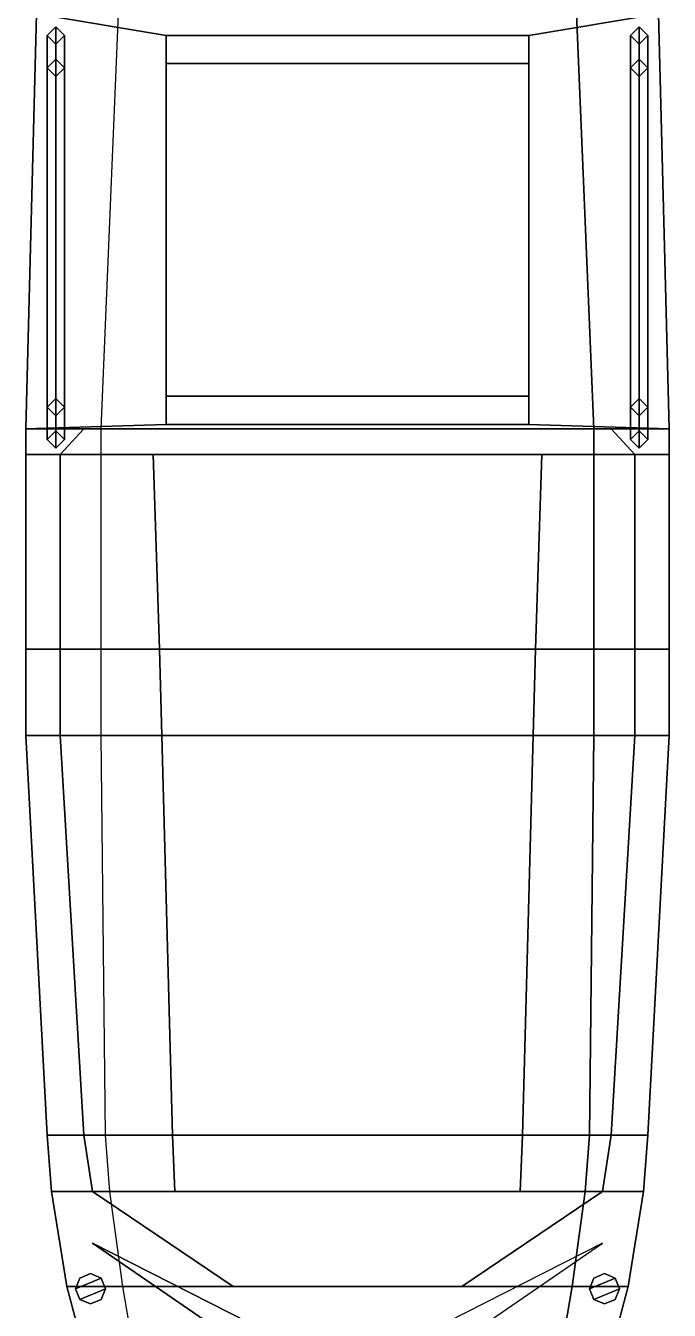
# Model space of a CAD drawing. Header units: millimetres. Extents: x -1.5 to 3, y -10.5 to 7.2.
# Drawn here: x -1.49 to 1.49, y -4.54 to 1.4 of the extents above; entities that cross this region are included whole.
import ezdxf

# ---------------------------------------------------------------- set-up
doc = ezdxf.new("R2010")
doc.units = ezdxf.units.MM
doc.layers.add('h2', color=7, linetype='Continuous')

msp = doc.modelspace()

# ---------------------------------------------------------------- linework, layer by layer
for points in [[(-1.44, 1.46, 0.89), (-1.49, -0.46, 0.89), (-0.84, -0.44, 0.89), (-0.84, 1.36, 0.89)], [(-1.44, 1.46, 0.89), (-0.84, 1.36, 0.89), (0.84, 1.36, 0.89), (1.44, 1.46, 0.89)], [(1.14, -0.46, -0.71), (-1.14, -0.46, -0.71), (-1.06, 1.46, -0.57), (1.06, 1.46, -0.57)], [(0.84, -0.44, 0.89), (1.49, -0.46, 0.89), (1.44, 1.46, 0.89), (0.84, 1.36, 0.89)], [(1.44, 1.46, 0.03), (1.49, -0.46, 0.03), (1.14, -0.46, -0.71), (1.06, 1.46, -0.57)], [(1.44, 1.46, 0.89), (1.49, -0.46, 0.89), (1.49, -0.46, 0.03), (1.44, 1.46, 0.03)], [(-1.35, 1.4, 0.89), (-1.39, 1.36, 0.89), (-1.39, 1.36, 1.29), (-1.35, 1.4, 1.33)], [(-1.35, 1.4, 1.33), (-1.39, 1.36, 1.29), (-1.39, 1.21, 1.46), (-1.35, 1.25, 1.5)], [(-1.31, 1.36, 0.89), (-1.35, 1.4, 0.89), (-1.35, 1.4, 1.33), (-1.31, 1.36, 1.29)], [(-1.31, 1.36, 1.29), (-1.35, 1.4, 1.33), (-1.35, 1.25, 1.5), (-1.31, 1.21, 1.46)], [(1.35, 1.4, 0.89), (1.31, 1.36, 0.89), (1.31, 1.36, 1.29), (1.35, 1.4, 1.33)], [(1.35, 1.4, 1.33), (1.31, 1.36, 1.29), (1.31, 1.21, 1.46), (1.35, 1.25, 1.5)], [(1.39, 1.36, 0.89), (1.35, 1.4, 0.89), (1.35, 1.4, 1.33), (1.39, 1.36, 1.29)], [(1.39, 1.36, 1.29), (1.35, 1.4, 1.33), (1.35, 1.25, 1.5), (1.39, 1.21, 1.46)], [(-1.35, -0.47, 1.14), (-1.39, -0.51, 1.18), (-1.39, 1.36, 1.18), (-1.35, 1.32, 1.14)], [(-1.39, -0.51, 1.18), (-1.35, -0.47, 1.22), (-1.35, 1.32, 1.22), (-1.39, 1.36, 1.18)], [(-1.39, 1.36, 0.89), (-1.35, 1.32, 0.89), (-1.35, 1.32, 1.25), (-1.39, 1.36, 1.29)], [(-1.39, 1.36, 1.29), (-1.35, 1.32, 1.25), (-1.35, 1.17, 1.42), (-1.39, 1.21, 1.46)], [(-1.31, -0.51, 1.18), (-1.35, -0.47, 1.14), (-1.35, 1.32, 1.14), (-1.31, 1.36, 1.18)], [(-1.35, -0.47, 1.22), (-1.31, -0.51, 1.18), (-1.31, 1.36, 1.18), (-1.35, 1.32, 1.22)], [(-1.35, 1.32, 0.89), (-1.31, 1.36, 0.89), (-1.31, 1.36, 1.29), (-1.35, 1.32, 1.25)], [(-1.35, 1.32, 1.25), (-1.31, 1.36, 1.29), (-1.31, 1.21, 1.46), (-1.35, 1.17, 1.42)], [(-0.84, 1.36, 0.89), (-0.84, -0.44, 0.89), (-0.84, -0.44, 1.04), (-0.84, 1.36, 1.04)], [(0.84, 1.36, 1.04), (0.84, 1.36, 0.89), (-0.84, 1.36, 0.89), (-0.84, 1.36, 1.04)], [(-0.84, 1.36, 1.04), (-0.84, -0.44, 1.04), (-0.84, -0.31, 1.25), (-0.84, 1.23, 1.25)], [(0.84, 1.23, 1.25), (0.84, 1.36, 1.04), (-0.84, 1.36, 1.04), (-0.84, 1.23, 1.25)], [(0.84, -0.44, 1.04), (0.84, -0.44, 0.89), (0.84, 1.36, 0.89), (0.84, 1.36, 1.04)], [(0.84, -0.31, 1.25), (0.84, -0.44, 1.04), (0.84, 1.36, 1.04), (0.84, 1.23, 1.25)], [(1.35, -0.47, 1.14), (1.31, -0.51, 1.18), (1.31, 1.36, 1.18), (1.35, 1.32, 1.14)], [(1.31, -0.51, 1.18), (1.35, -0.47, 1.22), (1.35, 1.32, 1.22), (1.31, 1.36, 1.18)], [(1.31, 1.36, 0.89), (1.35, 1.32, 0.89), (1.35, 1.32, 1.25), (1.31, 1.36, 1.29)], [(1.31, 1.36, 1.29), (1.35, 1.32, 1.25), (1.35, 1.17, 1.42), (1.31, 1.21, 1.46)], [(1.39, -0.51, 1.18), (1.35, -0.47, 1.14), (1.35, 1.32, 1.14), (1.39, 1.36, 1.18)], [(1.35, -0.47, 1.22), (1.39, -0.51, 1.18), (1.39, 1.36, 1.18), (1.35, 1.32, 1.22)], [(1.35, 1.32, 0.89), (1.39, 1.36, 0.89), (1.39, 1.36, 1.29), (1.35, 1.32, 1.25)], [(1.35, 1.32, 1.25), (1.39, 1.36, 1.29), (1.39, 1.21, 1.46), (1.35, 1.17, 1.42)], [(-1.39, -0.36, 1.46), (-1.35, -0.4, 1.5), (-1.35, 1.25, 1.5), (-1.39, 1.21, 1.46)], [(-1.35, -0.4, 1.5), (-1.31, -0.36, 1.46), (-1.31, 1.21, 1.46), (-1.35, 1.25, 1.5)], [(1.31, -0.36, 1.46), (1.35, -0.4, 1.5), (1.35, 1.25, 1.5), (1.31, 1.21, 1.46)], [(1.35, -0.4, 1.5), (1.39, -0.36, 1.46), (1.39, 1.21, 1.46), (1.35, 1.25, 1.5)], [(-1.35, -0.32, 1.42), (-1.39, -0.36, 1.46), (-1.39, 1.21, 1.46), (-1.35, 1.17, 1.42)], [(-1.31, -0.36, 1.46), (-1.35, -0.32, 1.42), (-1.35, 1.17, 1.42), (-1.31, 1.21, 1.46)], [(-0.84, 1.23, 1.25), (-0.84, -0.31, 1.25), (0.84, -0.31, 1.25), (0.84, 1.23, 1.25)], [(1.35, -0.32, 1.42), (1.31, -0.36, 1.46), (1.31, 1.21, 1.46), (1.35, 1.17, 1.42)], [(1.39, -0.36, 1.46), (1.35, -0.32, 1.42), (1.35, 1.17, 1.42), (1.39, 1.21, 1.46)], [(-1.35, -0.47, 1.25), (-1.39, -0.51, 1.29), (-1.39, -0.36, 1.46), (-1.35, -0.32, 1.42)], [(-1.31, -0.51, 1.29), (-1.35, -0.47, 1.25), (-1.35, -0.32, 1.42), (-1.31, -0.36, 1.46)], [(-0.84, -0.31, 1.25), (-0.84, -0.44, 1.04), (0.84, -0.44, 1.04), (0.84, -0.31, 1.25)], [(1.35, -0.47, 1.25), (1.31, -0.51, 1.29), (1.31, -0.36, 1.46), (1.35, -0.32, 1.42)], [(1.39, -0.51, 1.29), (1.35, -0.47, 1.25), (1.35, -0.32, 1.42), (1.39, -0.36, 1.46)], [(-1.39, -0.51, 1.29), (-1.35, -0.55, 1.33), (-1.35, -0.4, 1.5), (-1.39, -0.36, 1.46)], [(-1.35, -0.55, 1.33), (-1.31, -0.51, 1.29), (-1.31, -0.36, 1.46), (-1.35, -0.4, 1.5)], [(1.31, -0.51, 1.29), (1.35, -0.55, 1.33), (1.35, -0.4, 1.5), (1.31, -0.36, 1.46)], [(1.35, -0.55, 1.33), (1.39, -0.51, 1.29), (1.39, -0.36, 1.46), (1.35, -0.4, 1.5)], [(-0.84, -0.44, 0.89), (-1.49, -0.46, 0.89), (1.49, -0.46, 0.89), (0.84, -0.44, 0.89)], [(-1.35, -0.47, 0.89), (-1.39, -0.51, 0.89), (-1.39, -0.51, 1.29), (-1.35, -0.47, 1.25)], [(-1.31, -0.51, 0.89), (-1.35, -0.47, 0.89), (-1.35, -0.47, 1.25), (-1.31, -0.51, 1.29)], [(-1.22, -0.46, 0.03), (-1.33, -0.58, 0.03), (1.33, -0.58, 0.03), (1.22, -0.46, 0.03)], [(1.22, -0.46, 0.89), (-1.22, -0.46, 0.89), (-1.22, -0.46, 0.03), (1.22, -0.46, 0.03)], [(1.14, -1.48, -0.77), (-1.14, -1.48, -0.77), (-1.14, -0.46, -0.71), (1.14, -0.46, -0.71)], [(-0.84, -0.44, 1.04), (-0.84, -0.44, 0.89), (0.84, -0.44, 0.89), (0.84, -0.44, 1.04)], [(1.49, -0.46, 0.03), (1.49, -1.48, 0.03), (1.14, -1.48, -0.77), (1.14, -0.46, -0.71)], [(1.22, -0.46, 0.89), (1.33, -0.58, 0.89), (1.49, -0.58, 0.89), (1.49, -0.46, 0.89)], [(1.22, -0.46, 0.03), (1.33, -0.58, 0.03), (1.33, -0.58, 0.89), (1.22, -0.46, 0.89)], [(1.35, -0.47, 0.89), (1.31, -0.51, 0.89), (1.31, -0.51, 1.29), (1.35, -0.47, 1.25)], [(1.39, -0.51, 0.89), (1.35, -0.47, 0.89), (1.35, -0.47, 1.25), (1.39, -0.51, 1.29)], [(1.49, -0.46, 0.89), (1.49, -0.58, 0.89), (1.49, -0.58, 0.03), (1.49, -0.46, 0.03)], [(-1.39, -0.51, 0.89), (-1.35, -0.55, 0.89), (-1.35, -0.55, 1.33), (-1.39, -0.51, 1.29)], [(-1.35, -0.55, 0.89), (-1.31, -0.51, 0.89), (-1.31, -0.51, 1.29), (-1.35, -0.55, 1.33)], [(1.31, -0.51, 0.89), (1.35, -0.55, 0.89), (1.35, -0.55, 1.33), (1.31, -0.51, 1.29)], [(1.35, -0.55, 0.89), (1.39, -0.51, 0.89), (1.39, -0.51, 1.29), (1.35, -0.55, 1.33)], [(-1.33, -0.58, 0.46), (-1.33, -1.48, 0.46), (-0.87, -1.48, 0.46), (-0.9, -0.58, 0.46)], [(-1.33, -0.58, 0.03), (-1.33, -0.58, 0.46), (-0.9, -0.58, 0.46), (-0.9, -0.58, 0.03)], [(-0.9, -0.58, 0.03), (-0.87, -1.48, 0.03), (0.87, -1.48, 0.03), (0.9, -0.58, 0.03)], [(-0.9, -0.58, 0.46), (-0.87, -1.48, 0.46), (-0.87, -1.48, 0.03), (-0.9, -0.58, 0.03)], [(0.9, -0.58, 0.46), (0.87, -1.48, 0.46), (1.33, -1.48, 0.46), (1.33, -0.58, 0.46)], [(0.9, -0.58, 0.03), (0.87, -1.48, 0.03), (0.87, -1.48, 0.46), (0.9, -0.58, 0.46)], [(0.9, -0.58, 0.03), (0.9, -0.58, 0.46), (1.33, -0.58, 0.46), (1.33, -0.58, 0.03)], [(1.33, -0.58, 0.89), (1.33, -1.88, 0.89), (1.49, -1.88, 0.89), (1.49, -0.58, 0.89)], [(1.33, -0.58, 0.46), (1.33, -1.88, 0.46), (1.33, -1.88, 0.89), (1.33, -0.58, 0.89)], [(1.49, -0.58, 0.89), (1.49, -1.88, 0.89), (1.49, -1.88, 0.03), (1.49, -0.58, 0.03)], [(-1.33, -1.48, 0.46), (-1.33, -1.88, 0.46), (-0.86, -1.88, 0.46), (-0.87, -1.48, 0.46)], [(1.14, -1.88, -0.77), (-1.14, -1.88, -0.77), (-1.14, -1.48, -0.77), (1.14, -1.48, -0.77)], [(-0.87, -1.48, 0.03), (-0.86, -1.88, 0.03), (0.86, -1.88, 0.03), (0.87, -1.48, 0.03)], [(-0.87, -1.48, 0.46), (-0.86, -1.88, 0.46), (-0.86, -1.88, 0.03), (-0.87, -1.48, 0.03)], [(0.87, -1.48, 0.46), (0.86, -1.88, 0.46), (1.33, -1.88, 0.46), (1.33, -1.48, 0.46)], [(0.87, -1.48, 0.03), (0.86, -1.88, 0.03), (0.86, -1.88, 0.46), (0.87, -1.48, 0.46)], [(1.49, -1.48, 0.03), (1.49, -1.88, 0.03), (1.14, -1.88, -0.77), (1.14, -1.48, -0.77)], [(-1.33, -1.88, 0.46), (-1.22, -3.73, 0.46), (-0.81, -3.73, 0.46), (-0.86, -1.88, 0.46)], [(1.12, -3.73, -0.76), (-1.12, -3.73, -0.76), (-1.14, -1.88, -0.77), (1.14, -1.88, -0.77)], [(-0.86, -1.88, 0.03), (-0.81, -3.73, 0.03), (0.81, -3.73, 0.03), (0.86, -1.88, 0.03)], [(-0.86, -1.88, 0.46), (-0.81, -3.73, 0.46), (-0.81, -3.73, 0.03), (-0.86, -1.88, 0.03)], [(0.86, -1.88, 0.46), (0.81, -3.73, 0.46), (1.22, -3.73, 0.46), (1.33, -1.88, 0.46)], [(0.86, -1.88, 0.03), (0.81, -3.73, 0.03), (0.81, -3.73, 0.46), (0.86, -1.88, 0.46)], [(1.49, -1.88, 0.03), (1.39, -3.73, 0.03), (1.12, -3.73, -0.76), (1.14, -1.88, -0.77)], [(1.33, -1.88, 0.89), (1.22, -3.73, 0.89), (1.39, -3.73, 0.89), (1.49, -1.88, 0.89)], [(1.33, -1.88, 0.46), (1.22, -3.73, 0.46), (1.22, -3.73, 0.89), (1.33, -1.88, 0.89)], [(1.49, -1.88, 0.89), (1.39, -3.73, 0.89), (1.39, -3.73, 0.03), (1.49, -1.88, 0.03)], [(-1.22, -3.73, 0.46), (-1.18, -3.99, 0.46), (-0.8, -3.99, 0.46), (-0.81, -3.73, 0.46)], [(1.1, -3.99, -0.73), (-1.1, -3.99, -0.73), (-1.12, -3.73, -0.76), (1.12, -3.73, -0.76)], [(-0.81, -3.73, 0.03), (-0.8, -3.99, 0.03), (0.8, -3.99, 0.03), (0.81, -3.73, 0.03)], [(-0.81, -3.73, 0.46), (-0.8, -3.99, 0.46), (-0.8, -3.99, 0.03), (-0.81, -3.73, 0.03)], [(0.81, -3.73, 0.46), (0.8, -3.99, 0.46), (1.18, -3.99, 0.46), (1.22, -3.73, 0.46)], [(0.81, -3.73, 0.03), (0.8, -3.99, 0.03), (0.8, -3.99, 0.46), (0.81, -3.73, 0.46)], [(1.39, -3.73, 0.03), (1.37, -3.99, 0.03), (1.1, -3.99, -0.73), (1.12, -3.73, -0.76)], [(1.22, -3.73, 0.89), (1.18, -3.99, 0.97), (1.37, -3.99, 0.97), (1.39, -3.73, 0.89)], [(1.22, -3.73, 0.46), (1.18, -3.99, 0.46), (1.18, -3.99, 0.97), (1.22, -3.73, 0.89)], [(1.39, -3.73, 0.89), (1.37, -3.99, 0.97), (1.37, -3.99, 0.03), (1.39, -3.73, 0.03)], [(-1.18, -3.99, 0.03), (-0.53, -4.43, 0.03), (0.53, -4.43, 0.03), (1.18, -3.99, 0.03)], [(-1.18, -3.99, 0.46), (-1.18, -3.99, 0.03), (-0.8, -3.99, 0.03), (-0.8, -3.99, 0.46)], [(1.04, -4.43, -0.7), (-1.04, -4.43, -0.7), (-1.1, -3.99, -0.73), (1.1, -3.99, -0.73)], [(1.18, -3.99, 0.97), (0.53, -4.43, 0.97), (1.3, -4.43, 0.97), (1.37, -3.99, 0.97)], [(1.18, -3.99, 0.03), (0.53, -4.43, 0.03), (0.53, -4.43, 0.97), (1.18, -3.99, 0.97)], [(0.8, -3.99, 0.46), (0.8, -3.99, 0.03), (1.18, -3.99, 0.03), (1.18, -3.99, 0.46)], [(1.37, -3.99, 0.03), (1.3, -4.43, 0.03), (1.04, -4.43, -0.7), (1.1, -3.99, -0.73)], [(1.37, -3.99, 0.97), (1.3, -4.43, 0.97), (1.3, -4.43, 0.03), (1.37, -3.99, 0.03)], [(0, -4.83, 0.97), (-1.18, -4.23, 0.97), (-1.18, -4.23, 1.07), (0, -5.04, 1.26)], [(0, -5.04, 1.26), (-1.18, -4.23, 1.07), (-1.18, -4.23, 0.97), (0, -4.83, 0.97)], [(0, -5.04, 1.26), (1.18, -4.23, 1.07), (1.18, -4.23, 0.97), (0, -4.83, 0.97)], [(-1.19, -4.37, 1.13), (-1.2395, -4.3905, 1.13), (-1.26, -4.44, 1.13), (-1.1405, -4.3905, 1.13)], [(-1.2395, -4.3905, 0.97), (-1.26, -4.44, 0.97), (-1.26, -4.44, 1.13), (-1.2395, -4.3905, 1.13)], [(-1.1405, -4.3905, 1.13), (-1.26, -4.44, 1.13), (-1.2395, -4.4895, 1.13), (-1.12, -4.44, 1.13)], [(-1.19, -4.37, 0.97), (-1.2395, -4.3905, 0.97), (-1.2395, -4.3905, 1.13), (-1.19, -4.37, 1.13)], [(-1.1405, -4.3905, 0.97), (-1.19, -4.37, 0.97), (-1.19, -4.37, 1.13), (-1.1405, -4.3905, 1.13)], [(-1.12, -4.44, 0.97), (-1.1405, -4.3905, 0.97), (-1.1405, -4.3905, 1.13), (-1.12, -4.44, 1.13)], [(1.19, -4.37, 1.13), (1.1405, -4.3905, 1.13), (1.12, -4.44, 1.13), (1.2395, -4.3905, 1.13)], [(1.1405, -4.3905, 0.97), (1.12, -4.44, 0.97), (1.12, -4.44, 1.13), (1.1405, -4.3905, 1.13)], [(1.2395, -4.3905, 1.13), (1.12, -4.44, 1.13), (1.1405, -4.4895, 1.13), (1.26, -4.44, 1.13)], [(1.19, -4.37, 0.97), (1.1405, -4.3905, 0.97), (1.1405, -4.3905, 1.13), (1.19, -4.37, 1.13)], [(1.2395, -4.3905, 0.97), (1.19, -4.37, 0.97), (1.19, -4.37, 1.13), (1.2395, -4.3905, 1.13)], [(1.26, -4.44, 0.97), (1.2395, -4.3905, 0.97), (1.2395, -4.3905, 1.13), (1.26, -4.44, 1.13)], [(-1.26, -4.44, 0.97), (-1.2395, -4.4895, 0.97), (-1.2395, -4.4895, 1.13), (-1.26, -4.44, 1.13)], [(-1.12, -4.44, 1.13), (-1.2395, -4.4895, 1.13), (-1.19, -4.51, 1.13), (-1.1405, -4.4895, 1.13)], [(-1.1405, -4.4895, 0.97), (-1.12, -4.44, 0.97), (-1.12, -4.44, 1.13), (-1.1405, -4.4895, 1.13)], [(0.88, -5.37, -0.65), (-0.88, -5.37, -0.65), (-1.04, -4.43, -0.7), (1.04, -4.43, -0.7)], [(0.53, -4.43, 0.03), (-0.53, -4.43, 0.03), (-0.53, -4.43, 0.97), (0.53, -4.43, 0.97)], [(1.3, -4.43, 0.03), (1.05, -5.37, 0.03), (0.88, -5.37, -0.65), (1.04, -4.43, -0.7)], [(1.3, -4.43, 0.97), (1.05, -5.37, 0.97), (1.05, -5.37, 0.03), (1.3, -4.43, 0.03)], [(1.12, -4.44, 0.97), (1.1405, -4.4895, 0.97), (1.1405, -4.4895, 1.13), (1.12, -4.44, 1.13)], [(1.26, -4.44, 1.13), (1.1405, -4.4895, 1.13), (1.19, -4.51, 1.13), (1.2395, -4.4895, 1.13)], [(1.2395, -4.4895, 0.97), (1.26, -4.44, 0.97), (1.26, -4.44, 1.13), (1.2395, -4.4895, 1.13)], [(-1.2395, -4.4895, 0.97), (-1.19, -4.51, 0.97), (-1.19, -4.51, 1.13), (-1.2395, -4.4895, 1.13)], [(-1.19, -4.51, 0.97), (-1.1405, -4.4895, 0.97), (-1.1405, -4.4895, 1.13), (-1.19, -4.51, 1.13)], [(1.1405, -4.4895, 0.97), (1.19, -4.51, 0.97), (1.19, -4.51, 1.13), (1.1405, -4.4895, 1.13)], [(1.19, -4.51, 0.97), (1.2395, -4.4895, 0.97), (1.2395, -4.4895, 1.13), (1.19, -4.51, 1.13)]]:
    msp.add_3dface(points)
at = {"layer": 'h2'}
for points in [[(-1.44, 1.46, 0.89), (-1.49, -0.46, 0.89), (-1.49, -0.46, 0.03), (-1.44, 1.46, 0.03)], [(-1.44, 1.46, 0.03), (-1.49, -0.46, 0.03), (-1.14, -0.46, -0.71), (-1.06, 1.46, -0.57)], [(-1.49, -0.46, 0.89), (-1.49, -0.58, 0.89), (-1.49, -0.58, 0.03), (-1.49, -0.46, 0.03)], [(-1.49, -0.46, 0.03), (-1.49, -1.48, 0.03), (-1.14, -1.48, -0.77), (-1.14, -0.46, -0.71)], [(-1.22, -0.46, 0.89), (-1.33, -0.58, 0.89), (-1.49, -0.58, 0.89), (-1.49, -0.46, 0.89)], [(-1.22, -0.46, 0.03), (-1.33, -0.58, 0.03), (-1.33, -0.58, 0.89), (-1.22, -0.46, 0.89)], [(-1.49, -0.58, 0.89), (-1.49, -1.88, 0.89), (-1.49, -1.88, 0.03), (-1.49, -0.58, 0.03)], [(-1.33, -0.58, 0.89), (-1.33, -1.88, 0.89), (-1.49, -1.88, 0.89), (-1.49, -0.58, 0.89)], [(-1.33, -0.58, 0.03), (-1.33, -1.88, 0.03), (-1.33, -1.88, 0.89), (-1.33, -0.58, 0.89)], [(-1.49, -1.48, 0.03), (-1.49, -1.88, 0.03), (-1.14, -1.88, -0.77), (-1.14, -1.48, -0.77)], [(-1.49, -1.88, 0.89), (-1.39, -3.73, 0.89), (-1.39, -3.73, 0.03), (-1.49, -1.88, 0.03)], [(-1.49, -1.88, 0.03), (-1.39, -3.73, 0.03), (-1.12, -3.73, -0.76), (-1.14, -1.88, -0.77)], [(-1.33, -1.88, 0.89), (-1.22, -3.73, 0.89), (-1.39, -3.73, 0.89), (-1.49, -1.88, 0.89)], [(-1.33, -1.88, 0.03), (-1.22, -3.73, 0.03), (-1.22, -3.73, 0.89), (-1.33, -1.88, 0.89)], [(-1.39, -3.73, 0.89), (-1.37, -3.99, 0.97), (-1.37, -3.99, 0.03), (-1.39, -3.73, 0.03)], [(-1.39, -3.73, 0.03), (-1.37, -3.99, 0.03), (-1.1, -3.99, -0.73), (-1.12, -3.73, -0.76)], [(-1.22, -3.73, 0.89), (-1.18, -3.99, 0.97), (-1.37, -3.99, 0.97), (-1.39, -3.73, 0.89)], [(-1.22, -3.73, 0.03), (-1.18, -3.99, 0.03), (-1.18, -3.99, 0.97), (-1.22, -3.73, 0.89)], [(-1.37, -3.99, 0.97), (-1.3, -4.43, 0.97), (-1.3, -4.43, 0.03), (-1.37, -3.99, 0.03)], [(-1.37, -3.99, 0.03), (-1.3, -4.43, 0.03), (-1.04, -4.43, -0.7), (-1.1, -3.99, -0.73)], [(-1.18, -3.99, 0.97), (-0.53, -4.43, 0.97), (-1.3, -4.43, 0.97), (-1.37, -3.99, 0.97)], [(-1.18, -3.99, 0.03), (-0.53, -4.43, 0.03), (-0.53, -4.43, 0.97), (-1.18, -3.99, 0.97)], [(-1.3, -4.43, 0.97), (-1.05, -5.37, 0.97), (-1.05, -5.37, 0.03), (-1.3, -4.43, 0.03)], [(-1.3, -4.43, 0.03), (-1.05, -5.37, 0.03), (-0.88, -5.37, -0.65), (-1.04, -4.43, -0.7)], [(1.3, -4.43, 0.97), (1.05, -5.37, 0.97), (-1.05, -5.37, 0.97), (-1.3, -4.43, 0.97)]]:
    msp.add_3dface(points, dxfattribs=at)

doc.saveas('drawing.dxf')
